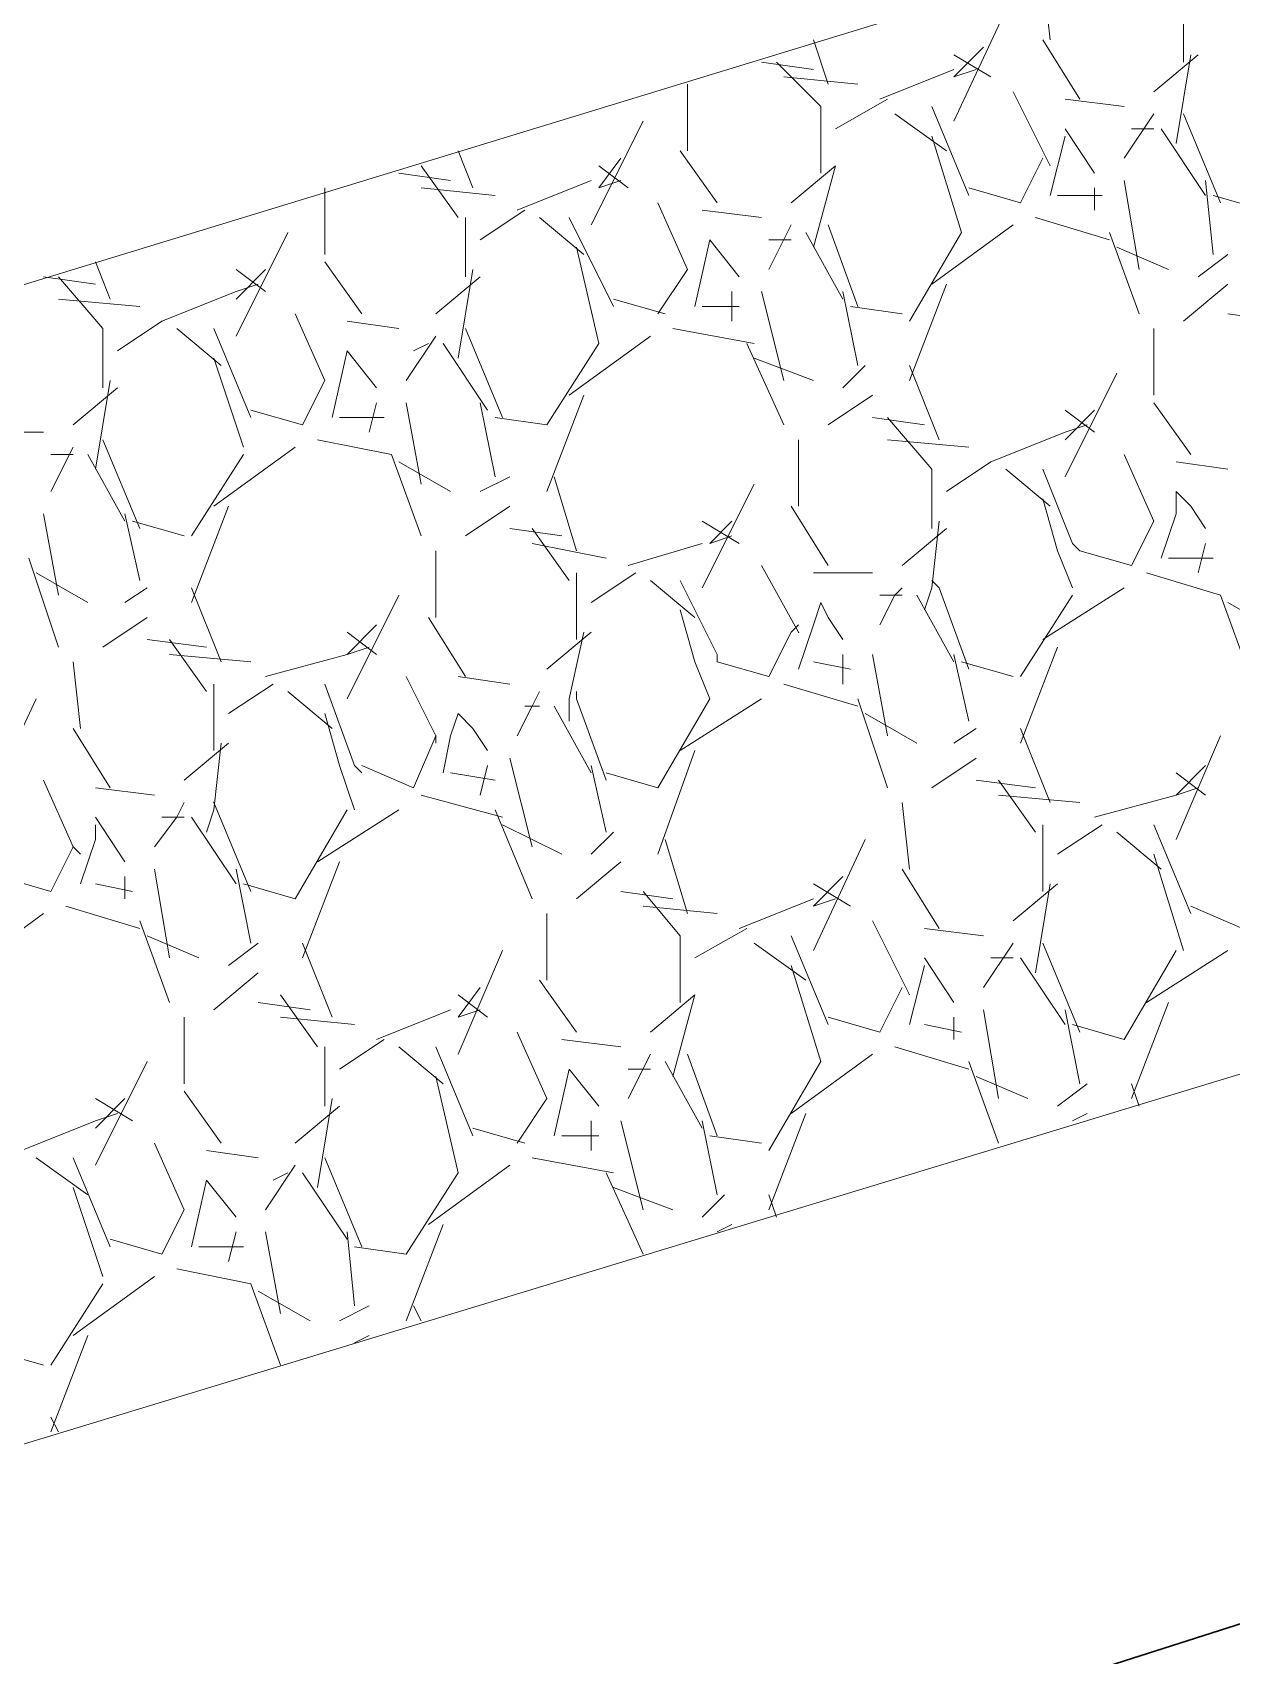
# Model space of a CAD drawing. Header units: metres. Extents: x 535413 to 535809, y 1836230 to 1836506.
# Drawn here: x 535693.675 to 535695.295, y 1836310.078 to 1836312.27 of the extents above; entities that cross this region are included whole.
import ezdxf

# ---------------------------------------------------------------- set-up
doc = ezdxf.new("R2010")
doc.units = ezdxf.units.M
doc.header["$MEASUREMENT"] = 0
doc.layers.add('Level 42', color=1, linetype='Continuous', lineweight=0)
doc.layers.add('Level 5', color=1, linetype='Continuous', lineweight=0)

msp = doc.modelspace()

# ---------------------------------------------------------------- linework, layer by layer
at = {"layer": 'Level 42', "color": 7, "linetype": 'Continuous', "lineweight": 0}
for p, q in [((535698.41, 1836313.38), (535692.29, 1836311.51)), ((535698.41, 1836313.38), (535692.29, 1836311.51)), ((535695.05, 1836312.26), (535695.04, 1836312.35)), ((535695.05, 1836312.26), (535695.04, 1836312.35)), ((535695.23, 1836312.23), (535695.23, 1836312.32)), ((535695.23, 1836312.23), (535695.23, 1836312.32)), ((535694.99, 1836312.3), (535694.92, 1836312.15)), ((535694.99, 1836312.3), (535694.92, 1836312.15)), ((535694.75, 1836312.2), (535694.73, 1836312.26)), ((535694.75, 1836312.2), (535694.73, 1836312.26)), ((535694.92, 1836312.21), (535694.96, 1836312.25)), ((535694.92, 1836312.21), (535694.96, 1836312.25)), ((535695.09, 1836312.18), (535695.04, 1836312.26)), ((535695.09, 1836312.18), (535695.04, 1836312.26)), ((535694.73, 1836312.22), (535694.66, 1836312.23)), ((535694.73, 1836312.22), (535694.66, 1836312.23)), ((535694.74, 1836312.17), (535694.68, 1836312.23)), ((535694.74, 1836312.17), (535694.68, 1836312.23)), ((535694.92, 1836312.24), (535694.97, 1836312.21)), ((535694.92, 1836312.24), (535694.97, 1836312.21)), ((535695.19, 1836312.19), (535695.25, 1836312.24)), ((535695.19, 1836312.19), (535695.25, 1836312.24)), ((535695.24, 1836312.24), (535695.22, 1836312.12)), ((535695.24, 1836312.24), (535695.22, 1836312.12)), ((535694.79, 1836312.2), (535694.69, 1836312.21)), ((535694.79, 1836312.2), (535694.69, 1836312.21)), ((535694.92, 1836312.22), (535694.82, 1836312.18)), ((535694.92, 1836312.22), (535694.82, 1836312.18)), ((535694.92, 1836312.21), (535694.95, 1836312.22)), ((535694.92, 1836312.21), (535694.95, 1836312.22)), ((535694.56, 1836312.11), (535694.56, 1836312.2)), ((535694.56, 1836312.11), (535694.56, 1836312.2)), ((535695, 1836312.19), (535695.05, 1836312.09)), ((535695, 1836312.19), (535695.05, 1836312.09)), ((535694.74, 1836312.08), (535694.74, 1836312.17)), ((535694.74, 1836312.08), (535694.74, 1836312.17)), ((535694.83, 1836312.18), (535694.76, 1836312.14)), ((535694.83, 1836312.18), (535694.76, 1836312.14)), ((535694.94, 1836312.05), (535694.89, 1836312.17)), ((535694.94, 1836312.05), (535694.89, 1836312.17)), ((535695.15, 1836312.17), (535695.07, 1836312.18)), ((535695.15, 1836312.17), (535695.07, 1836312.18)), ((535694.5, 1836312.15), (535694.43, 1836312.01)), ((535694.5, 1836312.15), (535694.43, 1836312.01)), ((535694.91, 1836312.11), (535694.84, 1836312.16)), ((535694.91, 1836312.11), (535694.84, 1836312.16)), ((535695.07, 1836312.14), (535695.11, 1836312.08)), ((535695.07, 1836312.14), (535695.11, 1836312.08)), ((535695.19, 1836312.16), (535695.15, 1836312.1)), ((535695.19, 1836312.16), (535695.15, 1836312.1)), ((535695.16, 1836312.14), (535695.19, 1836312.14)), ((535695.16, 1836312.14), (535695.19, 1836312.14)), ((535695.2, 1836312.14), (535695.26, 1836312.05)), ((535695.2, 1836312.14), (535695.26, 1836312.05)), ((535695.23, 1836312.16), (535695.28, 1836312.04)), ((535695.23, 1836312.16), (535695.28, 1836312.04)), ((535695.23, 1836312.16), (535695.28, 1836312.04)), ((535695.23, 1836312.16), (535695.28, 1836312.04)), ((535694.93, 1836312), (535694.89, 1836312.13)), ((535694.93, 1836312), (535694.89, 1836312.13)), ((535695.05, 1836312.05), (535695.07, 1836312.13)), ((535695.05, 1836312.05), (535695.07, 1836312.13)), ((535694.27, 1836312.06), (535694.25, 1836312.11)), ((535694.27, 1836312.06), (535694.25, 1836312.11)), ((535694.44, 1836312.06), (535694.47, 1836312.1)), ((535694.44, 1836312.06), (535694.47, 1836312.1)), ((535694.6, 1836312.04), (535694.55, 1836312.11)), ((535694.6, 1836312.04), (535694.55, 1836312.11)), ((535695.04, 1836312.1), (535695.01, 1836312.04)), ((535695.04, 1836312.1), (535695.01, 1836312.04)), ((535694.24, 1836312.07), (535694.17, 1836312.08)), ((535694.24, 1836312.07), (535694.17, 1836312.08)), ((535694.25, 1836312.02), (535694.2, 1836312.09)), ((535694.25, 1836312.02), (535694.2, 1836312.09)), ((535694.44, 1836312.09), (535694.48, 1836312.06)), ((535694.44, 1836312.09), (535694.48, 1836312.06)), ((535694.7, 1836312.04), (535694.76, 1836312.09)), ((535694.7, 1836312.04), (535694.76, 1836312.09)), ((535694.76, 1836312.09), (535694.73, 1836311.98)), ((535694.76, 1836312.09), (535694.73, 1836311.98)), ((535694.07, 1836311.97), (535694.07, 1836312.06)), ((535694.07, 1836311.97), (535694.07, 1836312.06)), ((535694.3, 1836312.05), (535694.2, 1836312.06)), ((535694.3, 1836312.05), (535694.2, 1836312.06)), ((535694.43, 1836312.07), (535694.33, 1836312.03)), ((535694.43, 1836312.07), (535694.33, 1836312.03)), ((535694.44, 1836312.06), (535694.47, 1836312.07)), ((535694.44, 1836312.06), (535694.47, 1836312.07)), ((535695.01, 1836312.04), (535694.94, 1836312.06)), ((535695.01, 1836312.04), (535694.94, 1836312.06)), ((535695.11, 1836312.06), (535695.11, 1836312.03)), ((535695.11, 1836312.06), (535695.11, 1836312.03)), ((535695.15, 1836312.07), (535695.17, 1836311.95)), ((535695.15, 1836312.07), (535695.17, 1836311.95)), ((535695.26, 1836312.07), (535695.27, 1836311.97)), ((535695.26, 1836312.07), (535695.27, 1836311.97)), ((535694.52, 1836312.04), (535694.56, 1836311.95)), ((535694.52, 1836312.04), (535694.56, 1836311.95)), ((535695.12, 1836312.05), (535695.06, 1836312.05)), ((535695.12, 1836312.05), (535695.06, 1836312.05)), ((535695.27, 1836312.05), (535695.34, 1836312.03)), ((535695.27, 1836312.05), (535695.34, 1836312.03)), ((535694.26, 1836311.94), (535694.26, 1836312.02)), ((535694.26, 1836311.94), (535694.26, 1836312.02)), ((535694.34, 1836312.03), (535694.28, 1836311.99)), ((535694.34, 1836312.03), (535694.28, 1836311.99)), ((535694.42, 1836311.97), (535694.36, 1836312.02)), ((535694.42, 1836311.97), (535694.36, 1836312.02)), ((535694.46, 1836311.9), (535694.4, 1836312.02)), ((535694.46, 1836311.9), (535694.4, 1836312.02)), ((535694.66, 1836312.02), (535694.58, 1836312.03)), ((535694.66, 1836312.02), (535694.58, 1836312.03)), ((535694.7, 1836312.01), (535694.67, 1836311.95)), ((535694.7, 1836312.01), (535694.67, 1836311.95)), ((535694.75, 1836312.01), (535694.79, 1836311.9)), ((535694.75, 1836312.01), (535694.79, 1836311.9)), ((535694.75, 1836312.01), (535694.79, 1836311.9)), ((535694.75, 1836312.01), (535694.79, 1836311.9)), ((535694.89, 1836311.93), (535695, 1836312.01)), ((535694.89, 1836311.93), (535695, 1836312.01)), ((535695.03, 1836312.02), (535695.13, 1836311.99)), ((535695.03, 1836312.02), (535695.13, 1836311.99)), ((535694.02, 1836312), (535693.95, 1836311.86)), ((535694.02, 1836312), (535693.95, 1836311.86)), ((535694.57, 1836311.9), (535694.59, 1836311.99)), ((535694.57, 1836311.9), (535694.59, 1836311.99)), ((535694.59, 1836311.99), (535694.63, 1836311.94)), ((535694.59, 1836311.99), (535694.63, 1836311.94)), ((535694.67, 1836311.99), (535694.7, 1836311.99)), ((535694.67, 1836311.99), (535694.7, 1836311.99)), ((535694.72, 1836312), (535694.77, 1836311.91)), ((535694.72, 1836312), (535694.77, 1836311.91)), ((535694.86, 1836311.88), (535694.93, 1836312)), ((535694.86, 1836311.88), (535694.93, 1836312)), ((535695.13, 1836312), (535695.17, 1836311.89)), ((535695.13, 1836312), (535695.17, 1836311.89)), ((535694.44, 1836311.85), (535694.41, 1836311.98)), ((535694.44, 1836311.85), (535694.41, 1836311.98)), ((535695.14, 1836311.98), (535695.21, 1836311.95)), ((535695.14, 1836311.98), (535695.21, 1836311.95)), ((535695.25, 1836311.94), (535695.29, 1836311.97)), ((535695.25, 1836311.94), (535695.29, 1836311.97)), ((535693.78, 1836311.91), (535693.76, 1836311.96)), ((535693.78, 1836311.91), (535693.76, 1836311.96)), ((535693.95, 1836311.95), (535693.99, 1836311.92)), ((535693.95, 1836311.91), (535693.99, 1836311.95)), ((535693.95, 1836311.95), (535693.99, 1836311.92)), ((535693.95, 1836311.91), (535693.99, 1836311.95)), ((535694.12, 1836311.89), (535694.07, 1836311.96)), ((535694.12, 1836311.89), (535694.07, 1836311.96)), ((535694.27, 1836311.95), (535694.25, 1836311.83)), ((535694.27, 1836311.95), (535694.25, 1836311.83)), ((535694.56, 1836311.95), (535694.52, 1836311.89)), ((535694.56, 1836311.95), (535694.52, 1836311.89)), ((535698.85, 1836311.94), (535692.73, 1836310.08)), ((535698.85, 1836311.94), (535692.73, 1836310.08)), ((535693.76, 1836311.93), (535693.69, 1836311.94)), ((535693.76, 1836311.93), (535693.69, 1836311.94)), ((535693.77, 1836311.87), (535693.71, 1836311.94)), ((535693.77, 1836311.87), (535693.71, 1836311.94)), ((535693.95, 1836311.92), (535693.98, 1836311.93)), ((535693.95, 1836311.92), (535693.98, 1836311.93)), ((535694.22, 1836311.89), (535694.28, 1836311.94)), ((535694.22, 1836311.89), (535694.28, 1836311.94)), ((535694.86, 1836311.8), (535694.91, 1836311.93)), ((535694.86, 1836311.8), (535694.91, 1836311.93)), ((535695.23, 1836311.88), (535695.29, 1836311.93)), ((535695.23, 1836311.88), (535695.29, 1836311.93)), ((535693.82, 1836311.9), (535693.71, 1836311.91)), ((535693.82, 1836311.9), (535693.71, 1836311.91)), ((535693.95, 1836311.92), (535693.85, 1836311.88)), ((535693.95, 1836311.92), (535693.85, 1836311.88)), ((535694.53, 1836311.89), (535694.46, 1836311.91)), ((535694.53, 1836311.89), (535694.46, 1836311.91)), ((535694.63, 1836311.9), (535694.58, 1836311.9)), ((535694.63, 1836311.9), (535694.58, 1836311.9)), ((535694.62, 1836311.92), (535694.62, 1836311.88)), ((535694.62, 1836311.92), (535694.62, 1836311.88)), ((535694.66, 1836311.92), (535694.69, 1836311.8)), ((535694.66, 1836311.92), (535694.69, 1836311.8)), ((535694.77, 1836311.92), (535694.79, 1836311.82)), ((535694.77, 1836311.92), (535694.79, 1836311.82)), ((535694.78, 1836311.9), (535694.85, 1836311.89)), ((535694.78, 1836311.9), (535694.85, 1836311.89)), ((535693.85, 1836311.88), (535693.79, 1836311.84)), ((535693.85, 1836311.88), (535693.79, 1836311.84)), ((535694.03, 1836311.89), (535694.07, 1836311.8)), ((535694.03, 1836311.89), (535694.07, 1836311.8)), ((535694.17, 1836311.87), (535694.1, 1836311.88)), ((535694.17, 1836311.87), (535694.1, 1836311.88)), ((535695.36, 1836311.88), (535695.29, 1836311.89)), ((535695.36, 1836311.88), (535695.29, 1836311.89)), ((535693.77, 1836311.79), (535693.77, 1836311.87)), ((535693.77, 1836311.79), (535693.77, 1836311.87)), ((535693.93, 1836311.82), (535693.87, 1836311.87)), ((535693.93, 1836311.82), (535693.87, 1836311.87)), ((535693.97, 1836311.75), (535693.92, 1836311.87)), ((535693.97, 1836311.75), (535693.92, 1836311.87)), ((535694.22, 1836311.86), (535694.18, 1836311.8)), ((535694.22, 1836311.86), (535694.18, 1836311.8)), ((535694.26, 1836311.87), (535694.31, 1836311.75)), ((535694.26, 1836311.87), (535694.31, 1836311.75)), ((535694.26, 1836311.87), (535694.31, 1836311.75)), ((535694.26, 1836311.87), (535694.31, 1836311.75)), ((535694.4, 1836311.78), (535694.51, 1836311.86)), ((535694.4, 1836311.78), (535694.51, 1836311.86)), ((535694.54, 1836311.87), (535694.65, 1836311.85)), ((535694.54, 1836311.87), (535694.65, 1836311.85)), ((535695.19, 1836311.78), (535695.19, 1836311.87)), ((535695.19, 1836311.78), (535695.19, 1836311.87)), ((535694.08, 1836311.75), (535694.1, 1836311.84)), ((535694.08, 1836311.75), (535694.1, 1836311.84)), ((535694.1, 1836311.84), (535694.14, 1836311.79)), ((535694.1, 1836311.84), (535694.14, 1836311.79)), ((535694.19, 1836311.84), (535694.21, 1836311.85)), ((535694.19, 1836311.84), (535694.21, 1836311.85)), ((535694.23, 1836311.85), (535694.29, 1836311.76)), ((535694.23, 1836311.85), (535694.29, 1836311.76)), ((535694.37, 1836311.74), (535694.44, 1836311.85)), ((535694.37, 1836311.74), (535694.44, 1836311.85)), ((535694.64, 1836311.85), (535694.69, 1836311.74)), ((535694.64, 1836311.85), (535694.69, 1836311.74)), ((535693.96, 1836311.71), (535693.92, 1836311.83)), ((535693.96, 1836311.71), (535693.92, 1836311.83)), ((535694.65, 1836311.83), (535694.73, 1836311.8)), ((535694.65, 1836311.83), (535694.73, 1836311.8)), ((535694.77, 1836311.79), (535694.8, 1836311.82)), ((535694.77, 1836311.79), (535694.8, 1836311.82)), ((535694.9, 1836311.72), (535694.86, 1836311.82)), ((535694.9, 1836311.72), (535694.86, 1836311.82)), ((535693.73, 1836311.74), (535693.79, 1836311.79)), ((535693.73, 1836311.74), (535693.79, 1836311.79)), ((535693.78, 1836311.8), (535693.76, 1836311.68)), ((535693.78, 1836311.8), (535693.76, 1836311.68)), ((535694.07, 1836311.8), (535694.04, 1836311.74)), ((535694.07, 1836311.8), (535694.04, 1836311.74)), ((535695.14, 1836311.81), (535695.07, 1836311.67)), ((535695.14, 1836311.81), (535695.07, 1836311.67)), ((535694.14, 1836311.77), (535694.13, 1836311.73)), ((535694.14, 1836311.77), (535694.13, 1836311.73)), ((535694.18, 1836311.77), (535694.2, 1836311.66)), ((535694.18, 1836311.77), (535694.2, 1836311.66)), ((535694.28, 1836311.77), (535694.3, 1836311.67)), ((535694.28, 1836311.77), (535694.3, 1836311.67)), ((535694.37, 1836311.65), (535694.42, 1836311.78)), ((535694.37, 1836311.65), (535694.42, 1836311.78)), ((535694.75, 1836311.74), (535694.81, 1836311.78)), ((535694.75, 1836311.74), (535694.81, 1836311.78)), ((535695.24, 1836311.7), (535695.19, 1836311.77)), ((535695.24, 1836311.7), (535695.19, 1836311.77)), ((535694.04, 1836311.74), (535693.97, 1836311.76)), ((535694.04, 1836311.74), (535693.97, 1836311.76)), ((535694.15, 1836311.75), (535694.09, 1836311.75)), ((535694.15, 1836311.75), (535694.09, 1836311.75)), ((535694.3, 1836311.75), (535694.37, 1836311.74)), ((535694.3, 1836311.75), (535694.37, 1836311.74)), ((535694.88, 1836311.74), (535694.81, 1836311.75)), ((535694.88, 1836311.74), (535694.81, 1836311.75)), ((535694.89, 1836311.68), (535694.83, 1836311.75)), ((535694.89, 1836311.68), (535694.83, 1836311.75)), ((535695.07, 1836311.76), (535695.11, 1836311.73)), ((535695.07, 1836311.72), (535695.11, 1836311.76)), ((535695.07, 1836311.76), (535695.11, 1836311.73)), ((535695.07, 1836311.72), (535695.11, 1836311.76)), ((535693.69, 1836311.73), (535693.61, 1836311.73)), ((535693.69, 1836311.73), (535693.61, 1836311.73)), ((535695.07, 1836311.73), (535694.97, 1836311.69)), ((535695.07, 1836311.73), (535694.97, 1836311.69)), ((535695.07, 1836311.73), (535695.1, 1836311.74)), ((535695.07, 1836311.73), (535695.1, 1836311.74)), ((535693.73, 1836311.71), (535693.7, 1836311.65)), ((535693.73, 1836311.71), (535693.7, 1836311.65)), ((535693.77, 1836311.72), (535693.82, 1836311.6)), ((535693.77, 1836311.72), (535693.82, 1836311.6)), ((535693.77, 1836311.72), (535693.82, 1836311.6)), ((535693.77, 1836311.72), (535693.82, 1836311.6)), ((535693.92, 1836311.63), (535694.03, 1836311.71)), ((535693.92, 1836311.63), (535694.03, 1836311.71)), ((535694.06, 1836311.72), (535694.16, 1836311.7)), ((535694.06, 1836311.72), (535694.16, 1836311.7)), ((535694.71, 1836311.63), (535694.71, 1836311.72)), ((535694.71, 1836311.63), (535694.71, 1836311.72)), ((535694.94, 1836311.71), (535694.83, 1836311.72)), ((535694.94, 1836311.71), (535694.83, 1836311.72)), ((535693.7, 1836311.7), (535693.73, 1836311.7)), ((535693.7, 1836311.7), (535693.73, 1836311.7)), ((535693.75, 1836311.7), (535693.8, 1836311.61)), ((535693.75, 1836311.7), (535693.8, 1836311.61)), ((535693.89, 1836311.59), (535693.96, 1836311.7)), ((535693.89, 1836311.59), (535693.96, 1836311.7)), ((535694.16, 1836311.7), (535694.2, 1836311.59)), ((535694.16, 1836311.7), (535694.2, 1836311.59)), ((535694.17, 1836311.69), (535694.24, 1836311.65)), ((535694.17, 1836311.69), (535694.24, 1836311.65)), ((535694.89, 1836311.6), (535694.89, 1836311.68)), ((535694.89, 1836311.6), (535694.89, 1836311.68)), ((535694.97, 1836311.69), (535694.91, 1836311.65)), ((535694.97, 1836311.69), (535694.91, 1836311.65)), ((535695.05, 1836311.63), (535694.99, 1836311.68)), ((535695.05, 1836311.63), (535694.99, 1836311.68)), ((535695.08, 1836311.58), (535695.04, 1836311.68)), ((535695.08, 1836311.58), (535695.04, 1836311.68)), ((535695.15, 1836311.7), (535695.19, 1836311.61)), ((535695.15, 1836311.7), (535695.19, 1836311.61)), ((535695.29, 1836311.68), (535695.22, 1836311.69)), ((535695.29, 1836311.68), (535695.22, 1836311.69)), ((535694.28, 1836311.65), (535694.32, 1836311.67)), ((535694.28, 1836311.65), (535694.32, 1836311.67)), ((535694.41, 1836311.57), (535694.38, 1836311.67)), ((535694.41, 1836311.57), (535694.38, 1836311.67)), ((535694.65, 1836311.66), (535694.58, 1836311.52)), ((535694.65, 1836311.66), (535694.58, 1836311.52)), ((535695.06, 1836311.57), (535695.04, 1836311.64)), ((535695.06, 1836311.57), (535695.04, 1836311.64)), ((535695.22, 1836311.62), (535695.22, 1836311.65)), ((535695.22, 1836311.65), (535695.24, 1836311.63)), ((535695.22, 1836311.62), (535695.22, 1836311.65)), ((535695.22, 1836311.65), (535695.24, 1836311.63)), ((535693.69, 1836311.62), (535693.71, 1836311.51)), ((535693.69, 1836311.62), (535693.71, 1836311.51)), ((535693.8, 1836311.62), (535693.82, 1836311.53)), ((535693.8, 1836311.62), (535693.82, 1836311.53)), ((535693.89, 1836311.5), (535693.94, 1836311.63)), ((535693.89, 1836311.5), (535693.94, 1836311.63)), ((535694.26, 1836311.59), (535694.32, 1836311.63)), ((535694.26, 1836311.59), (535694.32, 1836311.63)), ((535694.75, 1836311.55), (535694.7, 1836311.63)), ((535694.75, 1836311.55), (535694.7, 1836311.63)), ((535695.2, 1836311.56), (535695.22, 1836311.62)), ((535695.2, 1836311.56), (535695.22, 1836311.62)), ((535695.24, 1836311.63), (535695.26, 1836311.6)), ((535695.24, 1836311.63), (535695.26, 1836311.6)), ((535693.81, 1836311.61), (535693.88, 1836311.59)), ((535693.81, 1836311.61), (535693.88, 1836311.59)), ((535694.39, 1836311.59), (535694.32, 1836311.6)), ((535694.39, 1836311.59), (535694.32, 1836311.6)), ((535694.4, 1836311.53), (535694.35, 1836311.6)), ((535694.4, 1836311.53), (535694.35, 1836311.6)), ((535694.58, 1836311.61), (535694.63, 1836311.58)), ((535694.58, 1836311.61), (535694.63, 1836311.58)), ((535694.59, 1836311.58), (535694.62, 1836311.61)), ((535694.59, 1836311.58), (535694.62, 1836311.61)), ((535694.85, 1836311.55), (535694.91, 1836311.6)), ((535694.85, 1836311.55), (535694.91, 1836311.6)), ((535694.9, 1836311.61), (535694.89, 1836311.52)), ((535694.9, 1836311.61), (535694.89, 1836311.52)), ((535695.19, 1836311.61), (535695.16, 1836311.55)), ((535695.19, 1836311.61), (535695.16, 1836311.55)), ((535694.22, 1836311.48), (535694.22, 1836311.57)), ((535694.22, 1836311.48), (535694.22, 1836311.57)), ((535694.45, 1836311.56), (535694.35, 1836311.58)), ((535694.45, 1836311.56), (535694.35, 1836311.58)), ((535694.58, 1836311.58), (535694.48, 1836311.55)), ((535694.58, 1836311.58), (535694.48, 1836311.55)), ((535694.59, 1836311.58), (535694.62, 1836311.59)), ((535694.59, 1836311.58), (535694.62, 1836311.59)), ((535695.08, 1836311.52), (535695.06, 1836311.57)), ((535695.08, 1836311.52), (535695.06, 1836311.57)), ((535695.09, 1836311.57), (535695.08, 1836311.58)), ((535695.09, 1836311.57), (535695.08, 1836311.58)), ((535695.16, 1836311.55), (535695.09, 1836311.57)), ((535695.16, 1836311.55), (535695.09, 1836311.57)), ((535695.26, 1836311.58), (535695.25, 1836311.54)), ((535695.26, 1836311.58), (535695.25, 1836311.54)), ((535693.67, 1836311.56), (535693.71, 1836311.44)), ((535693.67, 1836311.56), (535693.71, 1836311.44)), ((535694.66, 1836311.55), (535694.71, 1836311.46)), ((535694.66, 1836311.55), (535694.71, 1836311.46)), ((535695.27, 1836311.56), (535695.21, 1836311.56)), ((535695.27, 1836311.56), (535695.21, 1836311.56)), ((535693.68, 1836311.54), (535693.75, 1836311.5)), ((535693.68, 1836311.54), (535693.75, 1836311.5)), ((535694.41, 1836311.45), (535694.41, 1836311.54)), ((535694.41, 1836311.45), (535694.41, 1836311.54)), ((535694.49, 1836311.54), (535694.43, 1836311.5)), ((535694.49, 1836311.54), (535694.43, 1836311.5)), ((535694.57, 1836311.48), (535694.51, 1836311.53)), ((535694.57, 1836311.48), (535694.51, 1836311.53)), ((535694.6, 1836311.43), (535694.55, 1836311.53)), ((535694.6, 1836311.43), (535694.55, 1836311.53)), ((535694.81, 1836311.54), (535694.73, 1836311.54)), ((535694.81, 1836311.54), (535694.73, 1836311.54)), ((535694.89, 1836311.53), (535694.9, 1836311.52)), ((535694.89, 1836311.53), (535694.9, 1836311.52)), ((535694.89, 1836311.53), (535694.9, 1836311.52)), ((535694.89, 1836311.53), (535694.9, 1836311.52)), ((535695.18, 1836311.54), (535695.28, 1836311.51)), ((535695.18, 1836311.54), (535695.28, 1836311.51)), ((535693.8, 1836311.5), (535693.83, 1836311.52)), ((535693.8, 1836311.5), (535693.83, 1836311.52)), ((535693.93, 1836311.42), (535693.89, 1836311.52)), ((535693.93, 1836311.42), (535693.89, 1836311.52)), ((535694.17, 1836311.51), (535694.1, 1836311.37)), ((535694.17, 1836311.51), (535694.1, 1836311.37)), ((535694.84, 1836311.51), (535694.82, 1836311.47)), ((535694.82, 1836311.51), (535694.85, 1836311.51)), ((535694.84, 1836311.51), (535694.82, 1836311.47)), ((535694.82, 1836311.51), (535694.85, 1836311.51)), ((535694.85, 1836311.52), (535694.84, 1836311.51)), ((535694.85, 1836311.52), (535694.84, 1836311.51)), ((535694.87, 1836311.51), (535694.92, 1836311.42)), ((535694.87, 1836311.51), (535694.92, 1836311.42)), ((535694.89, 1836311.52), (535694.88, 1836311.49)), ((535694.89, 1836311.52), (535694.88, 1836311.49)), ((535694.9, 1836311.52), (535694.94, 1836311.41)), ((535694.9, 1836311.52), (535694.94, 1836311.41)), ((535694.9, 1836311.52), (535694.94, 1836311.41)), ((535694.9, 1836311.52), (535694.94, 1836311.41)), ((535695.01, 1836311.4), (535695.08, 1836311.51)), ((535695.01, 1836311.4), (535695.08, 1836311.51)), ((535695.04, 1836311.45), (535695.15, 1836311.52)), ((535695.04, 1836311.45), (535695.15, 1836311.52)), ((535695.28, 1836311.51), (535695.32, 1836311.4)), ((535695.28, 1836311.51), (535695.32, 1836311.4)), ((535694.57, 1836311.42), (535694.55, 1836311.49)), ((535694.57, 1836311.42), (535694.55, 1836311.49)), ((535694.73, 1836311.47), (535694.74, 1836311.5)), ((535694.73, 1836311.47), (535694.74, 1836311.5)), ((535694.74, 1836311.5), (535694.75, 1836311.48)), ((535694.74, 1836311.5), (535694.75, 1836311.48)), ((535695.29, 1836311.5), (535695.36, 1836311.46)), ((535695.29, 1836311.5), (535695.36, 1836311.46)), ((535693.77, 1836311.44), (535693.83, 1836311.48)), ((535693.77, 1836311.44), (535693.83, 1836311.48)), ((535694.1, 1836311.43), (535694.14, 1836311.47)), ((535694.1, 1836311.43), (535694.14, 1836311.47)), ((535694.26, 1836311.4), (535694.21, 1836311.48)), ((535694.26, 1836311.4), (535694.21, 1836311.48)), ((535694.71, 1836311.47), (535694.7, 1836311.46)), ((535694.71, 1836311.47), (535694.7, 1836311.46)), ((535694.71, 1836311.41), (535694.73, 1836311.47)), ((535694.71, 1836311.41), (535694.73, 1836311.47)), ((535694.75, 1836311.48), (535694.77, 1836311.45)), ((535694.75, 1836311.48), (535694.77, 1836311.45)), ((535693.91, 1836311.44), (535693.83, 1836311.45)), ((535693.91, 1836311.44), (535693.83, 1836311.45)), ((535693.91, 1836311.38), (535693.86, 1836311.45)), ((535693.91, 1836311.38), (535693.86, 1836311.45)), ((535694.1, 1836311.46), (535694.14, 1836311.43)), ((535694.1, 1836311.46), (535694.14, 1836311.43)), ((535694.1, 1836311.43), (535694.13, 1836311.44)), ((535694.1, 1836311.43), (535694.13, 1836311.44)), ((535694.37, 1836311.41), (535694.43, 1836311.46)), ((535694.37, 1836311.41), (535694.43, 1836311.46)), ((535694.42, 1836311.46), (535694.4, 1836311.37)), ((535694.42, 1836311.46), (535694.4, 1836311.37)), ((535694.7, 1836311.46), (535694.67, 1836311.4)), ((535694.7, 1836311.46), (535694.67, 1836311.4)), ((535695.01, 1836311.31), (535695.06, 1836311.44)), ((535695.01, 1836311.31), (535695.06, 1836311.44)), ((535693.74, 1836311.33), (535693.73, 1836311.42)), ((535693.74, 1836311.33), (535693.73, 1836311.42)), ((535693.97, 1836311.42), (535693.86, 1836311.43)), ((535693.97, 1836311.42), (535693.86, 1836311.43)), ((535694.1, 1836311.43), (535693.99, 1836311.4)), ((535694.1, 1836311.43), (535693.99, 1836311.4)), ((535694.59, 1836311.37), (535694.57, 1836311.42)), ((535694.59, 1836311.37), (535694.57, 1836311.42)), ((535694.6, 1836311.42), (535694.6, 1836311.43)), ((535694.6, 1836311.42), (535694.6, 1836311.43)), ((535694.67, 1836311.4), (535694.6, 1836311.42)), ((535694.67, 1836311.4), (535694.6, 1836311.42)), ((535694.78, 1836311.41), (535694.73, 1836311.42)), ((535694.78, 1836311.41), (535694.73, 1836311.42)), ((535694.77, 1836311.43), (535694.77, 1836311.39)), ((535694.77, 1836311.43), (535694.77, 1836311.39)), ((535694.81, 1836311.43), (535694.83, 1836311.32)), ((535694.81, 1836311.43), (535694.83, 1836311.32)), ((535694.92, 1836311.43), (535694.94, 1836311.34)), ((535694.92, 1836311.43), (535694.94, 1836311.34)), ((535694.93, 1836311.42), (535695, 1836311.4)), ((535694.93, 1836311.42), (535695, 1836311.4)), ((535694.18, 1836311.4), (535694.22, 1836311.32)), ((535694.18, 1836311.4), (535694.22, 1836311.32)), ((535694.32, 1836311.39), (535694.25, 1836311.4)), ((535694.32, 1836311.39), (535694.25, 1836311.4)), ((535693.92, 1836311.3), (535693.92, 1836311.39)), ((535693.92, 1836311.3), (535693.92, 1836311.39)), ((535694, 1836311.39), (535693.94, 1836311.35)), ((535694, 1836311.39), (535693.94, 1836311.35)), ((535694.08, 1836311.33), (535694.02, 1836311.38)), ((535694.08, 1836311.33), (535694.02, 1836311.38)), ((535694.11, 1836311.28), (535694.07, 1836311.39)), ((535694.11, 1836311.28), (535694.07, 1836311.39)), ((535694.36, 1836311.38), (535694.35, 1836311.36)), ((535694.36, 1836311.38), (535694.35, 1836311.36)), ((535694.41, 1836311.38), (535694.41, 1836311.37)), ((535694.41, 1836311.38), (535694.41, 1836311.37)), ((535694.41, 1836311.38), (535694.41, 1836311.37)), ((535694.41, 1836311.38), (535694.41, 1836311.37)), ((535694.69, 1836311.39), (535694.79, 1836311.36)), ((535694.69, 1836311.39), (535694.79, 1836311.36)), ((535693.68, 1836311.37), (535693.61, 1836311.22)), ((535693.68, 1836311.37), (535693.61, 1836311.22)), ((535694.35, 1836311.36), (535694.33, 1836311.32)), ((535694.35, 1836311.36), (535694.33, 1836311.32)), ((535694.34, 1836311.36), (535694.36, 1836311.36)), ((535694.34, 1836311.36), (535694.36, 1836311.36)), ((535694.38, 1836311.36), (535694.43, 1836311.27)), ((535694.38, 1836311.36), (535694.43, 1836311.27)), ((535694.4, 1836311.37), (535694.4, 1836311.34)), ((535694.4, 1836311.37), (535694.4, 1836311.34)), ((535694.41, 1836311.37), (535694.45, 1836311.26)), ((535694.41, 1836311.37), (535694.45, 1836311.26)), ((535694.41, 1836311.37), (535694.45, 1836311.26)), ((535694.41, 1836311.37), (535694.45, 1836311.26)), ((535694.52, 1836311.25), (535694.59, 1836311.37)), ((535694.52, 1836311.25), (535694.59, 1836311.37)), ((535694.55, 1836311.3), (535694.66, 1836311.37)), ((535694.55, 1836311.3), (535694.66, 1836311.37)), ((535694.79, 1836311.37), (535694.83, 1836311.25)), ((535694.79, 1836311.37), (535694.83, 1836311.25)), ((535693.78, 1836311.25), (535693.73, 1836311.33)), ((535693.78, 1836311.25), (535693.73, 1836311.33)), ((535694.09, 1836311.28), (535694.07, 1836311.35)), ((535694.09, 1836311.28), (535694.07, 1836311.35)), ((535694.24, 1836311.32), (535694.25, 1836311.35)), ((535694.24, 1836311.32), (535694.25, 1836311.35)), ((535694.25, 1836311.35), (535694.27, 1836311.33)), ((535694.25, 1836311.35), (535694.27, 1836311.33)), ((535694.27, 1836311.33), (535694.29, 1836311.3)), ((535694.27, 1836311.33), (535694.29, 1836311.3)), ((535694.8, 1836311.35), (535694.87, 1836311.31)), ((535694.8, 1836311.35), (535694.87, 1836311.31)), ((535694.92, 1836311.31), (535694.95, 1836311.33)), ((535694.92, 1836311.31), (535694.95, 1836311.33)), ((535695.05, 1836311.23), (535695.01, 1836311.33)), ((535695.05, 1836311.23), (535695.01, 1836311.33)), ((535693.88, 1836311.26), (535693.94, 1836311.31)), ((535693.88, 1836311.26), (535693.94, 1836311.31)), ((535693.93, 1836311.31), (535693.92, 1836311.22)), ((535693.93, 1836311.31), (535693.92, 1836311.22)), ((535694.22, 1836311.32), (535694.19, 1836311.25)), ((535694.22, 1836311.32), (535694.19, 1836311.25)), ((535694.22, 1836311.32), (535694.22, 1836311.31)), ((535694.22, 1836311.32), (535694.22, 1836311.31)), ((535694.23, 1836311.27), (535694.24, 1836311.32)), ((535694.23, 1836311.27), (535694.24, 1836311.32)), ((535695.28, 1836311.32), (535695.22, 1836311.18)), ((535695.28, 1836311.32), (535695.22, 1836311.18)), ((535694.32, 1836311.29), (535694.35, 1836311.17)), ((535694.32, 1836311.29), (535694.35, 1836311.17)), ((535694.52, 1836311.16), (535694.57, 1836311.3)), ((535694.52, 1836311.16), (535694.57, 1836311.3)), ((535694.89, 1836311.25), (535694.95, 1836311.29)), ((535694.89, 1836311.25), (535694.95, 1836311.29)), ((535694.11, 1836311.22), (535694.09, 1836311.28)), ((535694.11, 1836311.22), (535694.09, 1836311.28)), ((535694.12, 1836311.27), (535694.11, 1836311.28)), ((535694.12, 1836311.27), (535694.11, 1836311.28)), ((535694.19, 1836311.25), (535694.12, 1836311.28)), ((535694.19, 1836311.25), (535694.12, 1836311.28)), ((535694.3, 1836311.26), (535694.24, 1836311.27)), ((535694.3, 1836311.26), (535694.24, 1836311.27)), ((535694.29, 1836311.28), (535694.28, 1836311.24)), ((535694.29, 1836311.28), (535694.28, 1836311.24)), ((535694.43, 1836311.28), (535694.45, 1836311.19)), ((535694.43, 1836311.28), (535694.45, 1836311.19)), ((535694.45, 1836311.27), (535694.52, 1836311.25)), ((535694.45, 1836311.27), (535694.52, 1836311.25)), ((535695.22, 1836311.24), (535695.26, 1836311.28)), ((535695.22, 1836311.24), (535695.26, 1836311.28)), ((535695.22, 1836311.27), (535695.26, 1836311.24)), ((535695.22, 1836311.27), (535695.26, 1836311.24)), ((535693.69, 1836311.26), (535693.73, 1836311.17)), ((535693.69, 1836311.26), (535693.73, 1836311.17)), ((535693.84, 1836311.24), (535693.76, 1836311.25)), ((535693.84, 1836311.24), (535693.76, 1836311.25)), ((535695.03, 1836311.25), (535694.95, 1836311.26)), ((535695.03, 1836311.25), (535694.95, 1836311.26)), ((535695.03, 1836311.19), (535694.98, 1836311.26)), ((535695.03, 1836311.19), (535694.98, 1836311.26)), ((535695.22, 1836311.24), (535695.25, 1836311.25)), ((535695.22, 1836311.24), (535695.25, 1836311.25)), ((535693.88, 1836311.23), (535693.87, 1836311.21)), ((535693.88, 1836311.23), (535693.87, 1836311.21)), ((535693.92, 1836311.22), (535693.91, 1836311.19)), ((535693.92, 1836311.22), (535693.91, 1836311.19)), ((535693.92, 1836311.23), (535693.97, 1836311.11)), ((535693.92, 1836311.23), (535693.97, 1836311.11)), ((535693.92, 1836311.23), (535693.97, 1836311.11)), ((535693.92, 1836311.23), (535693.97, 1836311.11)), ((535694.03, 1836311.1), (535694.1, 1836311.22)), ((535694.03, 1836311.1), (535694.1, 1836311.22)), ((535694.06, 1836311.15), (535694.17, 1836311.22)), ((535694.06, 1836311.15), (535694.17, 1836311.22)), ((535694.2, 1836311.24), (535694.31, 1836311.21)), ((535694.2, 1836311.24), (535694.31, 1836311.21)), ((535694.3, 1836311.22), (535694.35, 1836311.1)), ((535694.3, 1836311.22), (535694.35, 1836311.1)), ((535694.86, 1836311.14), (535694.85, 1836311.23)), ((535694.86, 1836311.14), (535694.85, 1836311.23)), ((535695.09, 1836311.23), (535694.98, 1836311.24)), ((535695.09, 1836311.23), (535694.98, 1836311.24)), ((535695.22, 1836311.24), (535695.11, 1836311.21)), ((535695.22, 1836311.24), (535695.11, 1836311.21)), ((535693.76, 1836311.21), (535693.78, 1836311.18)), ((535693.76, 1836311.21), (535693.78, 1836311.18)), ((535693.76, 1836311.18), (535693.76, 1836311.2)), ((535693.76, 1836311.18), (535693.76, 1836311.2)), ((535693.87, 1836311.21), (535693.84, 1836311.17)), ((535693.87, 1836311.21), (535693.84, 1836311.17)), ((535693.85, 1836311.21), (535693.88, 1836311.21)), ((535693.85, 1836311.21), (535693.88, 1836311.21)), ((535693.89, 1836311.21), (535693.95, 1836311.12)), ((535693.89, 1836311.21), (535693.95, 1836311.12)), ((535694.31, 1836311.2), (535694.39, 1836311.16)), ((535694.31, 1836311.2), (535694.39, 1836311.16)), ((535695.04, 1836311.11), (535695.04, 1836311.2)), ((535695.04, 1836311.11), (535695.04, 1836311.2)), ((535695.12, 1836311.2), (535695.06, 1836311.16)), ((535695.12, 1836311.2), (535695.06, 1836311.16)), ((535695.24, 1836311.08), (535695.19, 1836311.2)), ((535695.24, 1836311.08), (535695.19, 1836311.2)), ((535693.74, 1836311.12), (535693.76, 1836311.18)), ((535693.74, 1836311.12), (535693.76, 1836311.18)), ((535693.78, 1836311.18), (535693.8, 1836311.15)), ((535693.78, 1836311.18), (535693.8, 1836311.15)), ((535694.43, 1836311.16), (535694.46, 1836311.19)), ((535694.43, 1836311.16), (535694.46, 1836311.19)), ((535694.56, 1836311.08), (535694.53, 1836311.18)), ((535694.56, 1836311.08), (535694.53, 1836311.18)), ((535694.8, 1836311.18), (535694.73, 1836311.03)), ((535694.8, 1836311.18), (535694.73, 1836311.03)), ((535695.2, 1836311.14), (535695.14, 1836311.19)), ((535695.2, 1836311.14), (535695.14, 1836311.19)), ((535693.73, 1836311.17), (535693.7, 1836311.11)), ((535693.73, 1836311.17), (535693.7, 1836311.11)), ((535693.73, 1836311.17), (535693.74, 1836311.16)), ((535693.73, 1836311.17), (535693.74, 1836311.16)), ((535695.23, 1836311.03), (535695.19, 1836311.16)), ((535695.23, 1836311.03), (535695.19, 1836311.16)), ((535693.84, 1836311.14), (535693.86, 1836311.02)), ((535693.84, 1836311.14), (535693.86, 1836311.02)), ((535693.95, 1836311.14), (535693.97, 1836311.04)), ((535693.95, 1836311.14), (535693.97, 1836311.04)), ((535694.04, 1836311.02), (535694.09, 1836311.15)), ((535694.04, 1836311.02), (535694.09, 1836311.15)), ((535694.41, 1836311.1), (535694.47, 1836311.15)), ((535694.41, 1836311.1), (535694.47, 1836311.15)), ((535694.9, 1836311.06), (535694.85, 1836311.14)), ((535694.9, 1836311.06), (535694.85, 1836311.14)), ((535693.7, 1836311.11), (535693.63, 1836311.13)), ((535693.7, 1836311.11), (535693.63, 1836311.13)), ((535693.81, 1836311.11), (535693.76, 1836311.12)), ((535693.81, 1836311.11), (535693.76, 1836311.12)), ((535693.8, 1836311.13), (535693.8, 1836311.1)), ((535693.8, 1836311.13), (535693.8, 1836311.1)), ((535693.96, 1836311.12), (535694.03, 1836311.1)), ((535693.96, 1836311.12), (535694.03, 1836311.1)), ((535694.54, 1836311.1), (535694.47, 1836311.11)), ((535694.54, 1836311.1), (535694.47, 1836311.11)), ((535694.55, 1836311.05), (535694.5, 1836311.11)), ((535694.55, 1836311.05), (535694.5, 1836311.11)), ((535694.73, 1836311.09), (535694.77, 1836311.13)), ((535694.73, 1836311.09), (535694.77, 1836311.13)), ((535694.73, 1836311.12), (535694.78, 1836311.09)), ((535694.73, 1836311.12), (535694.78, 1836311.09)), ((535695, 1836311.07), (535695.06, 1836311.12)), ((535695, 1836311.07), (535695.06, 1836311.12)), ((535695.05, 1836311.12), (535695.03, 1836311)), ((535695.05, 1836311.12), (535695.03, 1836311)), ((535693.72, 1836311.09), (535693.82, 1836311.06)), ((535693.72, 1836311.09), (535693.82, 1836311.06)), ((535694.6, 1836311.08), (535694.5, 1836311.09)), ((535694.6, 1836311.08), (535694.5, 1836311.09)), ((535694.73, 1836311.1), (535694.63, 1836311.06)), ((535694.73, 1836311.1), (535694.63, 1836311.06)), ((535694.73, 1836311.09), (535694.76, 1836311.1)), ((535694.73, 1836311.09), (535694.76, 1836311.1)), ((535695.31, 1836311.06), (535695.24, 1836311.09)), ((535695.31, 1836311.06), (535695.24, 1836311.09)), ((535693.58, 1836311), (535693.69, 1836311.08)), ((535693.58, 1836311), (535693.69, 1836311.08)), ((535693.82, 1836311.07), (535693.86, 1836310.96)), ((535693.82, 1836311.07), (535693.86, 1836310.96)), ((535694.37, 1836310.99), (535694.37, 1836311.08)), ((535694.37, 1836310.99), (535694.37, 1836311.08)), ((535694.81, 1836311.07), (535694.86, 1836310.97)), ((535694.81, 1836311.07), (535694.86, 1836310.97)), ((535693.83, 1836311.05), (535693.9, 1836311.02)), ((535693.83, 1836311.05), (535693.9, 1836311.02)), ((535694.55, 1836310.96), (535694.55, 1836311.05)), ((535694.55, 1836310.96), (535694.55, 1836311.05)), ((535694.64, 1836311.06), (535694.57, 1836311.02)), ((535694.64, 1836311.06), (535694.57, 1836311.02)), ((535694.75, 1836310.93), (535694.7, 1836311.05)), ((535694.75, 1836310.93), (535694.7, 1836311.05)), ((535694.96, 1836311.05), (535694.88, 1836311.06)), ((535694.96, 1836311.05), (535694.88, 1836311.06)), ((535693.94, 1836311.01), (535693.98, 1836311.04)), ((535693.94, 1836311.01), (535693.98, 1836311.04)), ((535694.08, 1836310.94), (535694.04, 1836311.04)), ((535694.08, 1836310.94), (535694.04, 1836311.04)), ((535694.31, 1836311.03), (535694.25, 1836310.89)), ((535694.31, 1836311.03), (535694.25, 1836310.89)), ((535694.72, 1836310.99), (535694.65, 1836311.04)), ((535694.72, 1836310.99), (535694.65, 1836311.04)), ((535695, 1836311.04), (535694.96, 1836310.98)), ((535695, 1836311.04), (535694.96, 1836310.98)), ((535695.04, 1836311.04), (535695.09, 1836310.92)), ((535695.04, 1836311.04), (535695.09, 1836310.92)), ((535695.04, 1836311.04), (535695.09, 1836310.92)), ((535695.04, 1836311.04), (535695.09, 1836310.92)), ((535695.15, 1836310.91), (535695.22, 1836311.03)), ((535695.15, 1836310.91), (535695.22, 1836311.03)), ((535695.18, 1836310.96), (535695.29, 1836311.03)), ((535695.18, 1836310.96), (535695.29, 1836311.03)), ((535693.92, 1836310.95), (535693.98, 1836311)), ((535693.92, 1836310.95), (535693.98, 1836311)), ((535694.74, 1836310.88), (535694.7, 1836311.01)), ((535694.74, 1836310.88), (535694.7, 1836311.01)), ((535694.86, 1836310.93), (535694.88, 1836311.01)), ((535694.86, 1836310.93), (535694.88, 1836311.01)), ((535694.88, 1836311.02), (535694.92, 1836310.96)), ((535694.88, 1836311.02), (535694.92, 1836310.96)), ((535694.97, 1836311.02), (535695, 1836311.02)), ((535694.97, 1836311.02), (535695, 1836311.02)), ((535695.01, 1836311.02), (535695.07, 1836310.93)), ((535695.01, 1836311.02), (535695.07, 1836310.93)), ((535694.25, 1836310.94), (535694.28, 1836310.98)), ((535694.25, 1836310.94), (535694.28, 1836310.98)), ((535694.41, 1836310.92), (535694.36, 1836310.99)), ((535694.41, 1836310.92), (535694.36, 1836310.99)), ((535694.85, 1836310.98), (535694.82, 1836310.92)), ((535694.85, 1836310.98), (535694.82, 1836310.92)), ((535694.05, 1836310.95), (535693.98, 1836310.96)), ((535694.05, 1836310.95), (535693.98, 1836310.96)), ((535694.06, 1836310.9), (535694.01, 1836310.97)), ((535694.06, 1836310.9), (535694.01, 1836310.97)), ((535694.25, 1836310.97), (535694.29, 1836310.94)), ((535694.25, 1836310.97), (535694.29, 1836310.94)), ((535694.51, 1836310.92), (535694.57, 1836310.97)), ((535694.51, 1836310.92), (535694.57, 1836310.97)), ((535694.57, 1836310.97), (535694.54, 1836310.86)), ((535694.57, 1836310.97), (535694.54, 1836310.86)), ((535695.16, 1836310.83), (535695.21, 1836310.96)), ((535695.16, 1836310.83), (535695.21, 1836310.96)), ((535693.88, 1836310.85), (535693.88, 1836310.94)), ((535693.88, 1836310.85), (535693.88, 1836310.94)), ((535694.11, 1836310.93), (535694.01, 1836310.94)), ((535694.11, 1836310.93), (535694.01, 1836310.94)), ((535694.24, 1836310.95), (535694.14, 1836310.91)), ((535694.24, 1836310.95), (535694.14, 1836310.91)), ((535694.25, 1836310.94), (535694.28, 1836310.95)), ((535694.25, 1836310.94), (535694.28, 1836310.95)), ((535694.82, 1836310.92), (535694.75, 1836310.94)), ((535694.82, 1836310.92), (535694.75, 1836310.94)), ((535694.92, 1836310.94), (535694.92, 1836310.91)), ((535694.92, 1836310.94), (535694.92, 1836310.91)), ((535694.96, 1836310.95), (535694.98, 1836310.83)), ((535694.96, 1836310.95), (535694.98, 1836310.83)), ((535695.07, 1836310.95), (535695.09, 1836310.85)), ((535695.07, 1836310.95), (535695.09, 1836310.85)), ((535694.33, 1836310.92), (535694.37, 1836310.83)), ((535694.33, 1836310.92), (535694.37, 1836310.83)), ((535694.93, 1836310.92), (535694.88, 1836310.93)), ((535694.93, 1836310.92), (535694.88, 1836310.93)), ((535695.08, 1836310.93), (535695.15, 1836310.91)), ((535695.08, 1836310.93), (535695.15, 1836310.91)), ((535694.07, 1836310.82), (535694.07, 1836310.9)), ((535694.07, 1836310.82), (535694.07, 1836310.9)), ((535694.15, 1836310.91), (535694.09, 1836310.87)), ((535694.15, 1836310.91), (535694.09, 1836310.87)), ((535694.23, 1836310.85), (535694.17, 1836310.9)), ((535694.23, 1836310.85), (535694.17, 1836310.9)), ((535694.27, 1836310.78), (535694.22, 1836310.9)), ((535694.27, 1836310.78), (535694.22, 1836310.9)), ((535694.47, 1836310.9), (535694.39, 1836310.91)), ((535694.47, 1836310.9), (535694.39, 1836310.91)), ((535694.84, 1836310.9), (535694.94, 1836310.87)), ((535694.84, 1836310.9), (535694.94, 1836310.87)), ((535693.83, 1836310.88), (535693.76, 1836310.74)), ((535693.83, 1836310.88), (535693.76, 1836310.74)), ((535694.38, 1836310.78), (535694.4, 1836310.87)), ((535694.38, 1836310.78), (535694.4, 1836310.87)), ((535694.4, 1836310.87), (535694.44, 1836310.82)), ((535694.4, 1836310.87), (535694.44, 1836310.82)), ((535694.51, 1836310.89), (535694.48, 1836310.83)), ((535694.51, 1836310.89), (535694.48, 1836310.83)), ((535694.48, 1836310.87), (535694.51, 1836310.87)), ((535694.48, 1836310.87), (535694.51, 1836310.87)), ((535694.53, 1836310.88), (535694.58, 1836310.79)), ((535694.53, 1836310.88), (535694.58, 1836310.79)), ((535694.56, 1836310.89), (535694.6, 1836310.78)), ((535694.56, 1836310.89), (535694.6, 1836310.78)), ((535694.56, 1836310.89), (535694.6, 1836310.78)), ((535694.56, 1836310.89), (535694.6, 1836310.78)), ((535694.67, 1836310.76), (535694.74, 1836310.88)), ((535694.67, 1836310.76), (535694.74, 1836310.88)), ((535694.7, 1836310.81), (535694.81, 1836310.89)), ((535694.7, 1836310.81), (535694.81, 1836310.89)), ((535694.94, 1836310.88), (535694.98, 1836310.77)), ((535694.94, 1836310.88), (535694.98, 1836310.77)), ((535694.25, 1836310.73), (535694.22, 1836310.86)), ((535694.25, 1836310.73), (535694.22, 1836310.86)), ((535694.95, 1836310.86), (535695.02, 1836310.83)), ((535694.95, 1836310.86), (535695.02, 1836310.83)), ((535695.06, 1836310.82), (535695.1, 1836310.85)), ((535695.06, 1836310.82), (535695.1, 1836310.85)), ((535695.17, 1836310.82), (535695.16, 1836310.85)), ((535695.17, 1836310.82), (535695.16, 1836310.85)), ((535693.76, 1836310.83), (535693.81, 1836310.8)), ((535693.76, 1836310.79), (535693.8, 1836310.83)), ((535693.76, 1836310.83), (535693.81, 1836310.8)), ((535693.76, 1836310.79), (535693.8, 1836310.83)), ((535693.93, 1836310.77), (535693.88, 1836310.84)), ((535693.93, 1836310.77), (535693.88, 1836310.84)), ((535694.08, 1836310.83), (535694.06, 1836310.71)), ((535694.08, 1836310.83), (535694.06, 1836310.71)), ((535694.37, 1836310.83), (535694.33, 1836310.77)), ((535694.37, 1836310.83), (535694.33, 1836310.77)), ((535693.76, 1836310.8), (535693.79, 1836310.81)), ((535693.76, 1836310.8), (535693.79, 1836310.81)), ((535694.03, 1836310.77), (535694.09, 1836310.82)), ((535694.03, 1836310.77), (535694.09, 1836310.82)), ((535694.67, 1836310.68), (535694.72, 1836310.81)), ((535694.67, 1836310.68), (535694.72, 1836310.81)), ((535695.08, 1836310.8), (535695.1, 1836310.81)), ((535695.08, 1836310.8), (535695.1, 1836310.81)), ((535693.76, 1836310.8), (535693.66, 1836310.76)), ((535693.76, 1836310.8), (535693.66, 1836310.76)), ((535694.34, 1836310.77), (535694.27, 1836310.79)), ((535694.34, 1836310.77), (535694.27, 1836310.79)), ((535694.43, 1836310.8), (535694.43, 1836310.76)), ((535694.43, 1836310.8), (535694.43, 1836310.76)), ((535694.47, 1836310.8), (535694.5, 1836310.68)), ((535694.47, 1836310.8), (535694.5, 1836310.68)), ((535694.58, 1836310.8), (535694.6, 1836310.7)), ((535694.58, 1836310.8), (535694.6, 1836310.7)), ((535693.84, 1836310.77), (535693.88, 1836310.68)), ((535693.84, 1836310.77), (535693.88, 1836310.68)), ((535693.98, 1836310.75), (535693.91, 1836310.76)), ((535693.98, 1836310.75), (535693.91, 1836310.76)), ((535694.44, 1836310.78), (535694.39, 1836310.78)), ((535694.44, 1836310.78), (535694.39, 1836310.78)), ((535694.59, 1836310.78), (535694.66, 1836310.77)), ((535694.59, 1836310.78), (535694.66, 1836310.77)), ((535693.75, 1836310.7), (535693.68, 1836310.75)), ((535693.75, 1836310.7), (535693.68, 1836310.75)), ((535693.78, 1836310.63), (535693.73, 1836310.75)), ((535693.78, 1836310.63), (535693.73, 1836310.75)), ((535694.03, 1836310.74), (535693.99, 1836310.68)), ((535694.03, 1836310.74), (535693.99, 1836310.68)), ((535694.07, 1836310.75), (535694.12, 1836310.63)), ((535694.07, 1836310.75), (535694.12, 1836310.63)), ((535694.07, 1836310.75), (535694.12, 1836310.63)), ((535694.07, 1836310.75), (535694.12, 1836310.63)), ((535694.21, 1836310.66), (535694.32, 1836310.74)), ((535694.21, 1836310.66), (535694.32, 1836310.74)), ((535694.35, 1836310.75), (535694.46, 1836310.73)), ((535694.35, 1836310.75), (535694.46, 1836310.73)), ((535693.89, 1836310.63), (535693.91, 1836310.72)), ((535693.89, 1836310.63), (535693.91, 1836310.72)), ((535693.91, 1836310.72), (535693.95, 1836310.67)), ((535693.91, 1836310.72), (535693.95, 1836310.67)), ((535694, 1836310.72), (535694.02, 1836310.73)), ((535694, 1836310.72), (535694.02, 1836310.73)), ((535694.04, 1836310.73), (535694.1, 1836310.64)), ((535694.04, 1836310.73), (535694.1, 1836310.64)), ((535694.18, 1836310.62), (535694.25, 1836310.73)), ((535694.18, 1836310.62), (535694.25, 1836310.73)), ((535694.45, 1836310.73), (535694.5, 1836310.62)), ((535694.45, 1836310.73), (535694.5, 1836310.62)), ((535693.77, 1836310.59), (535693.73, 1836310.71)), ((535693.77, 1836310.59), (535693.73, 1836310.71)), ((535694.46, 1836310.71), (535694.54, 1836310.68)), ((535694.46, 1836310.71), (535694.54, 1836310.68)), ((535694.58, 1836310.67), (535694.61, 1836310.7)), ((535694.58, 1836310.67), (535694.61, 1836310.7)), ((535694.68, 1836310.67), (535694.67, 1836310.7)), ((535694.68, 1836310.67), (535694.67, 1836310.7)), ((535693.88, 1836310.68), (535693.85, 1836310.62)), ((535693.88, 1836310.68), (535693.85, 1836310.62)), ((535693.95, 1836310.65), (535693.94, 1836310.61)), ((535693.95, 1836310.65), (535693.94, 1836310.61)), ((535693.99, 1836310.65), (535694.01, 1836310.54)), ((535693.99, 1836310.65), (535694.01, 1836310.54)), ((535694.1, 1836310.65), (535694.11, 1836310.55)), ((535694.1, 1836310.65), (535694.11, 1836310.55)), ((535694.18, 1836310.53), (535694.23, 1836310.66)), ((535694.18, 1836310.53), (535694.23, 1836310.66)), ((535694.6, 1836310.65), (535694.62, 1836310.66)), ((535694.6, 1836310.65), (535694.62, 1836310.66)), ((535693.85, 1836310.62), (535693.78, 1836310.64)), ((535693.85, 1836310.62), (535693.78, 1836310.64)), ((535693.96, 1836310.63), (535693.9, 1836310.63)), ((535693.96, 1836310.63), (535693.9, 1836310.63)), ((535694.11, 1836310.63), (535694.18, 1836310.62)), ((535694.11, 1836310.63), (535694.18, 1836310.62)), ((535693.73, 1836310.51), (535693.84, 1836310.59)), ((535693.73, 1836310.51), (535693.84, 1836310.59)), ((535693.87, 1836310.6), (535693.97, 1836310.58)), ((535693.87, 1836310.6), (535693.97, 1836310.58)), ((535693.7, 1836310.47), (535693.77, 1836310.58)), ((535693.7, 1836310.47), (535693.77, 1836310.58)), ((535693.97, 1836310.58), (535694.01, 1836310.47)), ((535693.97, 1836310.58), (535694.01, 1836310.47)), ((535693.98, 1836310.57), (535694.05, 1836310.53)), ((535693.98, 1836310.57), (535694.05, 1836310.53)), ((535694.09, 1836310.53), (535694.13, 1836310.55)), ((535694.09, 1836310.53), (535694.13, 1836310.55)), ((535694.2, 1836310.53), (535694.19, 1836310.55)), ((535694.2, 1836310.53), (535694.19, 1836310.55)), ((535693.7, 1836310.38), (535693.75, 1836310.51)), ((535693.7, 1836310.38), (535693.75, 1836310.51)), ((535694.11, 1836310.5), (535694.13, 1836310.51)), ((535694.11, 1836310.5), (535694.13, 1836310.51)), ((535693.62, 1836310.49), (535693.69, 1836310.47)), ((535693.62, 1836310.49), (535693.69, 1836310.47)), ((535693.71, 1836310.38), (535693.7, 1836310.4)), ((535693.71, 1836310.38), (535693.7, 1836310.4))]:
    msp.add_line(p, q, dxfattribs=at)
for p in [(535695.19, 1836311.61), (535695.19, 1836311.61), (535695.19, 1836311.61), (535695.19, 1836311.61), (535694.71, 1836311.46), (535694.71, 1836311.46), (535694.22, 1836311.32), (535694.22, 1836311.32), (535693.92, 1836311.23), (535693.92, 1836311.23), (535693.92, 1836311.23), (535693.92, 1836311.23), (535693.73, 1836311.17), (535693.73, 1836311.17)]:
    msp.add_point(p, dxfattribs=at)
at = {"layer": 'Level 5', "color": 7, "linetype": 'Continuous', "lineweight": 30}
msp.add_line((535692.23, 1836309.14), (535699.76, 1836311.54), dxfattribs=at)

doc.saveas('drawing.dxf')
